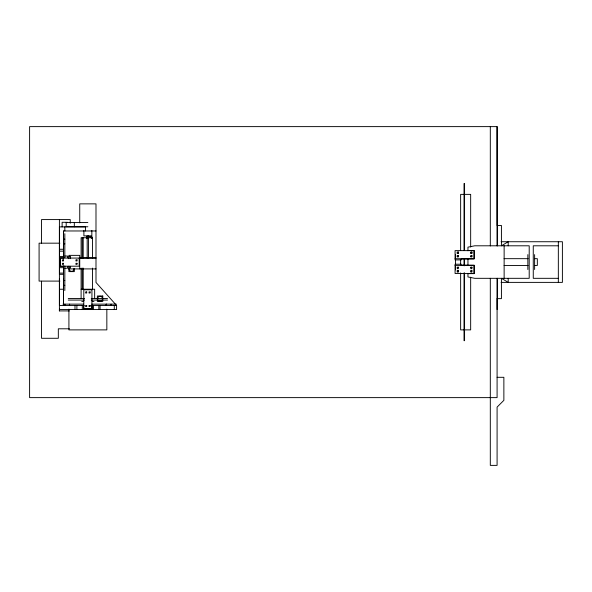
<?xml version="1.0" encoding="UTF-8"?>
<svg xmlns="http://www.w3.org/2000/svg" width="592" height="592" viewBox="0 0 592 592"><rect width="100%" height="100%" fill="white"/><g stroke="black" fill="none" stroke-linecap="round" stroke-linejoin="round"><path stroke-width="0.89" d="M69.345 310.911L59.407 310.911L59.407 309.105M63.477 265.808L63.477 305.494L63.477 278.788M63.477 258.452L63.477 230.969L96 230.969M92.063 308.883L92.063 305.494L92.063 308.883L83.664 308.883L83.664 305.494M93.425 309.557L93.425 305.494M98.842 309.557L98.842 305.494M79.735 222.836L79.735 203.863L95.993 203.863L96 282.458L116.594 305.494L116.594 309.557L59.407 309.557M497.088 309.527L497.088 298.442M497.088 225.463L497.088 126.621L29.6 126.621L29.6 397.624L497.088 397.624L497.088 278.314M464.024 194.376L460.635 194.376L460.635 250.601M464.565 194.376L470.662 194.376L470.662 247.049M67.54 222.296L62.123 222.296L62.123 226.899M87.868 222.562L66.186 222.562L66.186 226.766L87.868 226.766M63.477 239.183L64.831 239.183M501.054 241.736L562.4 241.736L562.4 282.384L501.054 282.384M59.866 243.171L39.087 243.171L39.087 281.096L59.866 281.096M63.477 243.845L64.831 243.845M558.337 245.798L533.266 245.798L533.266 278.321L558.337 278.321M59.407 249.262L63.477 249.262M467.954 250.49L474.185 250.49L474.185 258.926L461.175 259.022L461.175 259.91L455.078 259.91L455.078 250.631L474.051 250.631L474.051 258.726L455.078 258.726M59.415 251.156L63.477 251.156M457.246 252.421L458.334 252.421M470.803 252.421L471.883 252.421M457.246 253.08L458.334 253.08M470.803 253.08L471.883 253.08M64.831 256.033L67.54 256.033L67.54 257.823M68.894 256.395L70.522 256.395L70.522 258.652M59.415 256.573L63.477 256.573M457.246 256.506L458.334 256.506M470.803 256.506L471.883 256.506M79.735 257.468L96 257.468M79.735 258.423L96 258.408M504.073 258.674L528.094 258.674M534.561 258.674L537.329 258.674L537.329 265.445L534.561 265.445M455.078 265.394L474.051 265.394L474.051 273.489L455.078 273.489L455.078 264.21L461.175 264.21L461.175 265.098L474.185 265.194L474.185 273.63L467.954 273.63M504.073 265.445L528.094 265.445M457.246 267.614L458.334 267.614M470.803 267.614L471.883 267.614M59.415 267.688L63.477 267.688M68.894 267.873L70.522 267.873L70.522 266.363M64.831 268.228L67.54 268.228L67.54 266.444M68.894 268.909L96 268.909M457.246 271.04L458.334 271.04M470.803 271.04L471.883 271.04M59.415 273.104L63.477 273.104M63.477 280.601L64.831 280.467M63.477 285.314L64.831 285.314M59.407 289.229L63.477 289.229M81.104 289.229L94.653 289.229L94.653 298.264M68.243 298.449L84.493 298.449M91.272 298.449L107.522 298.449M68.243 300.07L84.493 300.07M91.272 300.07L107.522 300.07M81.785 301.424L83.568 301.424M92.189 301.424L93.98 301.424M62.967 304.14L83.568 304.14M91.716 304.14L116.313 304.14M84.19 305.494L59.407 305.494L59.407 226.899L85.485 226.899L85.485 230.969M91.545 305.494L116.594 305.494M69.412 328.797L58.327 328.797L58.327 338.284L41.521 338.284L41.521 281.237M464.024 329.877L460.635 329.877L460.635 272.934M464.565 329.877L470.662 329.877L470.662 277.197M497.088 377.304L503.866 377.304L503.866 400.34L497.088 407.111L497.088 465.379L490.309 465.379L490.309 278.314M106.345 304.14L106.345 305.494M558.337 241.736L558.337 282.384M534.62 254.619L534.62 269.501M527.849 254.619L527.849 269.501M508.195 245.798L508.195 241.736L501.424 245.798L501.424 225.471L497.361 225.471L497.361 245.798M508.195 278.321L508.195 282.384L501.424 278.321L501.424 298.649L497.361 298.649L497.361 278.321M504.132 245.798L504.132 278.321M497.088 126.621L497.088 245.939M490.309 126.621L490.309 245.939M467.954 250.771L467.954 247.153L474.732 245.798L529.204 245.798L529.204 278.321L474.732 278.321L467.954 276.967L467.954 273.349M467.954 258.926L467.954 265.194M464.565 183.535L464.565 250.601M464.565 259.792L464.565 265.741M464.565 272.934L464.565 340.718M464.024 183.535L464.024 250.601M464.024 259.792L464.024 265.741M464.024 272.934L464.024 340.718M460.635 259.429L460.635 264.298M455.485 254.323L455.485 269.908M114.293 305.494L114.293 309.557M111.059 304.14L111.059 305.494M106.841 309.105L106.841 329.885L68.916 329.885L68.916 309.105M106.212 304.14L106.212 305.494M100.063 305.494L100.063 309.557M92.544 257.971L92.544 237.74L81.104 237.74L81.104 257.971M92.544 268.087L92.544 289.229M91.841 230.466L91.841 235.89L83.894 235.89L83.894 230.466M91.93 238.191L91.93 236.386L86.513 236.386L86.513 238.191M88.541 235.89L88.541 257.934M87.187 235.89L87.187 257.934M83.213 237.74L83.213 257.971M83.213 268.087L83.213 289.229M82.236 237.74L82.258 257.971M82.236 268.087L82.258 289.229M82.31 305.494L82.31 309.557M81.104 268.087L81.104 298.264M79.735 268.909L79.735 255.359L68.894 255.359L68.894 258.741M76.893 305.494L76.893 309.557M74.992 305.494L74.992 309.557M74.318 222.562L74.318 226.766M74.318 268.909L74.318 271.617L68.894 271.617L68.894 266.2M70.248 223.243L70.248 219.58L41.521 219.58L41.521 243.504M69.59 304.14L69.59 305.494M64.831 226.899L64.831 230.969M64.831 233.699L64.831 257.823M64.831 265.963L64.831 290.561M64.935 304.14L64.935 305.494M63.477 230.969L63.477 257.934L60.088 257.934L60.088 266.333L63.477 266.333L63.477 274.325L59.407 274.325L59.407 219.58M59.407 278.788L59.407 310.911M74.007 268.479A2.442 2.442 0 0 1 71.602 271.343A2.442 2.442 0 0 1 69.205 268.479M86.928 238.265A2.442 2.442 0 0 1 87.35 237.525M88.386 236.807A2.442 2.442 0 0 1 91.516 238.265M102.172 299.937A2.442 2.442 0 0 1 97.946 299.937M97.621 298.716A2.442 2.442 0 0 1 100.063 296.281A2.442 2.442 0 0 1 102.497 298.716M458.334 252L457.246 252L457.246 253.502L458.334 253.502L458.334 252M471.883 252L470.803 252L470.803 253.502L471.883 253.502L471.883 252M458.334 255.426L457.246 255.426L457.246 256.935L458.334 256.935L458.334 255.426M471.883 255.426L470.803 255.426L470.803 256.935L471.883 256.935L471.883 255.426M79.195 258.068L60.221 258.068L60.221 266.193L79.195 266.193L79.195 258.068M63.477 259.866L62.389 259.866L62.389 260.954L63.477 260.954L63.477 259.866M77.027 259.866L75.939 259.866L75.939 260.954L77.027 260.954L77.027 259.866M63.477 263.307L62.389 263.307L62.389 264.395L63.477 264.395L63.477 263.307M77.027 263.307L75.939 263.307L75.939 264.395L77.027 264.395L77.027 263.307M458.334 267.184L457.246 267.184L457.246 268.694L458.334 268.694L458.334 267.184M471.883 267.184L470.803 267.184L470.803 268.694L471.883 268.694L471.883 267.184M458.334 270.618L457.246 270.618L457.246 272.12L458.334 272.12L458.334 270.618M471.883 270.618L470.803 270.618L470.803 272.12L471.883 272.12L471.883 270.618M91.93 289.777L83.798 289.777L83.798 308.743L91.93 308.743L91.93 289.777M86.691 291.945L85.603 291.945L85.603 293.025L86.691 293.025L86.691 291.945M90.132 291.945L89.044 291.945L89.044 293.025L90.132 293.025L90.132 291.945M102.771 296.007L97.354 296.007L97.354 301.424L102.771 301.424L102.771 296.007M86.691 305.494L85.603 305.494L85.603 306.575L86.691 306.575L86.691 305.494M90.132 305.494L89.044 305.494L89.044 306.575L90.132 306.575L90.132 305.494"/></g></svg>
